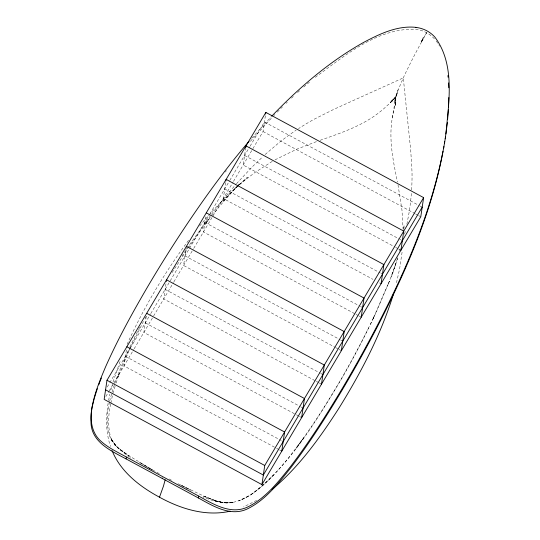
<?xml version="1.0" encoding="UTF-8"?>
<svg xmlns="http://www.w3.org/2000/svg" width="540" height="540" viewBox="0 0 540 540"><rect width="100%" height="100%" fill="white"/><g stroke="black" fill="none" stroke-linecap="round" stroke-linejoin="round"><path stroke-width="0.41" stroke-dasharray="2.7 2.03" d="M320.105 140.306C339.849 133.414 360.153 126.644 377.136 114.048A106.994 100.798 8.4 0 0 387.092 105.705L391.898 101.439A2.936 2.761 8.4 0 1 393.559 101.486L394.531 102.013A2.936 2.761 8.4 0 1 395.429 103.349L394.065 109.472A106.994 100.798 8.4 0 0 391.702 121.912C389.111 142.142 393.471 162.351 397.46 182.088M395.516 103.829L395.327 105.084M403.873 228.46L404.102 225.227L403.772 228.481M422.793 37.935L422.631 39.994L423.326 39.413L421.652 41.405L422.631 39.994L422.341 40.588A6.19 0.749 -61.6 0 1 422.037 41.135L420.059 44.712A47.648 5.751 -61.6 0 0 417.643 49.194L414.295 55.566A76.903 9.288 -61.6 0 0 408.065 67.878L407.471 69.093A74.669 9.018 -61.6 0 0 403.286 77.875L396.664 93.474A16.571 1.998 -61.6 0 0 396.387 94.311L396.097 95.33A56.471 6.817 -61.6 0 0 395.8 96.511L395.705 96.944L398.135 89.62M402.077 252.221L399.607 268.913L396.063 284.648M108.122 403.218C105.793 417.562 105.8 432.614 110.518 446.492M126.374 349.967L124.018 365.904L275.852 447.923M146.232 316.487L143.876 332.424L295.711 414.437M165.976 283.804L163.735 298.944L315.569 380.957M186.3 247.131L183.593 265.464L334.685 347.078M205.693 216.837L203.459 231.977L355.286 313.997M225.666 182.56L223.317 198.497L372.924 279.315M245.761 147.488L243.175 165.017L395.003 247.037M252.896 148.635L263.034 131.537L265.39 115.6M108.601 400.444L109.843 394.234M392.303 117.733L395.807 97.281L395.24 105.192L395.705 96.93L397.346 93.164M110.686 403.974C107.966 416.178 107.507 429.32 111.983 441.173L111.078 438.473L115.02 445.196L111.078 438.473M110.855 403.157L112.543 394.943M109.519 401.963C107.204 412.877 105.665 424.622 109.431 435.402A31.725 29.889 8.4 0 0 112.489 441.423L118.942 448.889L128.905 456.874M406.883 224.181L408.935 213.388A257.216 242.312 8.4 0 0 411.433 192.503M109.667 401.254L111.854 392.756M404.595 234.178L405.358 231.113M110.808 390.123L112.259 384.676M397.454 258.525L391.338 277.094L397.852 257.688M399.445 251.485L400.329 248.353M112.064 392.047L114.487 384.338M113.029 381.962L120.596 359.978M395.233 105.415L395.752 96.95L390.137 102.661L395.705 96.93L390.38 102.411M112.88 393.302L115.162 386.174M116.174 383.002L118.955 374.294L117.977 376.933L129.337 349.88M114.723 383.643L120.683 367.801L129.532 347.753M422.017 40.669L422.172 40.331L421.774 41.189L422.658 38.9M395.874 263.655L388.186 284.33M394.072 101.702L397.656 92.394M397.555 92.657L397.4 93.035A9.869 1.195 -61.6 0 1 396.893 94.217M127.123 344.338C143.687 307.435 164.7 272.592 188.73 240.084M376.198 312.14L389.448 281.185L372.85 319.228L374.294 316.224C352.296 361.868 327.004 406.073 297.007 446.965L296.082 448.227L304.148 437.279C288.387 458.413 272.248 480.37 250.094 495.275C290.466 465.298 316.197 420.606 341.861 378.324A947.018 892.148 8.4 0 0 363.71 337.939L369.056 327.2M129.681 349.144L143.424 321.503M375.543 313.558L370.366 324.506M129.857 347.072L136.087 334.355M136.37 333.788L140.171 326.416M144.977 318.627L146.921 315.029M396.367 95L396.61 94.574M107.264 386.978L109.377 383.413M109.796 382.698L130.079 348.509M130.505 347.794L150.363 314.314M150.781 313.598L169.796 281.543M170.222 280.834L209.513 214.583M209.939 213.867L229.372 181.103M229.797 180.387L249.656 146.907M250.081 146.192L264.445 121.972L419.243 205.591M105.847 396.536L108.81 391.547M109.228 390.839L133.738 349.522M134.156 348.806L153.171 316.75M153.596 316.042L173.455 282.562M173.88 281.846L193.313 249.075M193.738 248.366L233.03 182.115M233.456 181.4L252.47 149.344M172.085 272.565L187.731 248.582M188.21 247.914L208.966 219.146L205.126 224.066L211.167 216.452M422.125 40.696L422.476 39.629L422.631 39.974M210.539 215.575L190.006 244.107A947.018 892.148 8.4 0 0 182.054 255.913M211.491 214.319L222.696 200.016L235.98 184.302M225.369 172.024L226.375 170.721M211.673 215.811L227.792 196.54L237.202 186.442L222.507 201.899L234.637 189.223L247.475 177.215L228.103 194.771L210.256 213.422M199.658 225.99L209.318 214.501M251.735 138.186L271.195 116.761M250.371 141.338L272.052 117.457M236.507 183.708L252.322 166.772L262.784 156.708M237.755 185.848L239.969 183.472L237.715 185.848M273.767 115.655L274.928 114.473M277.256 112.111L279.585 109.748M273.53 475.18C263.358 485.372 252.464 495.733 238.714 500.843L249.676 495.423L246.537 497.266M280.746 108.567L282.528 106.832M286.085 103.349L287.273 102.188M291.478 98.172L293.301 96.478M297.587 92.536L300.058 90.308M265.147 154.501L278.633 142.999A257.216 242.312 8.4 0 1 296.109 130.208M303.797 87.001L309.481 82.114M234.448 188.899L238.613 185.294M239.207 184.781L254.718 172.618L272.477 161.244M315.259 77.328C344.507 56.025 377.123 27.918 415.618 29.255A29.761 28.033 8.4 0 1 426.64 32.717A29.761 28.033 8.4 0 1 435.402 39.98M256.662 500.377L243.601 506.952M275.022 159.82L296.73 149.222L317.324 141.284M244.769 498.204L239.207 500.661L233.321 502.322M177.944 483.712L203.445 495.95L215.723 500.783L203.229 496.071L215.541 500.681L221.738 502.301L215.332 500.702L221.488 502.207L227.63 502.875L221.218 502.234L227.313 502.814L233.294 502.349C223.594 504.164 214.016 501.255 205.058 497.839M215.318 501.228L226.334 502.929A31.725 29.889 8.4 0 0 233.327 502.328M202.959 497.036L204.005 497.441M181.669 485.588L190.62 490.091L180.583 484.981M169.142 478.967L171.997 480.485M419.978 205.99L422.206 207.191M263.034 131.537L414.869 213.55M415.604 213.955L417.825 215.15M418.568 215.554L420.788 216.756M244.586 155.453L399.384 239.072M400.12 239.47L402.34 240.671M395.746 247.435L397.967 248.636M398.709 249.035L400.93 250.236M224.728 188.939L380.261 272.95M381.004 273.355L382.482 274.151M379.593 282.913L381.071 283.716M204.869 222.419L359.66 306.031M360.403 306.437L362.624 307.631M356.029 314.395L358.25 315.596M358.992 315.995L361.213 317.196M185.011 255.899L339.802 339.518M340.544 339.916L342.765 341.118M335.428 347.476L338.391 349.076M339.134 349.475L341.354 350.676M165.152 289.379L319.943 372.998M320.686 373.397L322.906 374.598M316.312 381.362L318.533 382.556M319.275 382.961L321.496 384.156M145.287 322.859L300.085 406.478M300.827 406.877L303.048 408.078M296.453 414.842L298.674 416.043M299.416 416.441L301.637 417.643M125.428 356.346L280.969 440.357M281.704 440.762L283.19 441.558M276.595 448.322L278.816 449.523M279.551 449.921L281.779 451.123M152.753 470.043L159.867 473.951M149.945 468.45L139.448 462.449L149.857 468.443M150.64 468.855L152.044 469.651M150.545 468.842L152.631 470.043L128.324 455.375L117.916 447.95L129.249 456.104L118.564 448.295L119.138 448.74L114.5 444.413L119.678 449.57M129.809 457.522L130.721 458.163M436.232 40.932L439.688 46.136M398.007 184.869L401.963 210.013L403.144 229.723M411.601 190.019A257.216 242.312 8.4 0 0 412.013 171.767L410.764 150.809L403.286 77.875L333.916 109.296L314.449 119.07A257.216 242.312 8.4 0 0 298.492 128.635M422.3 39.906L422.294 39.953M426.627 32.744L421.598 41.499A47.486 5.738 -61.6 0 1 426.627 32.744M395.712 97.018L390.346 102.445L395.719 96.998M232.936 502.376L226.996 502.875L232.936 502.376M115.648 445.507L111.983 440.748L115.648 445.507"/><path stroke-width="0.81" d="M448.821 97.531L448.483 107.285M448.355 109.715L447.606 119.441M447.397 122.398L445.217 138.794M445.919 133.967C448.74 102.31 455.429 64.544 434.882 37.111A29.565 27.857 8.4 0 0 426.917 30.827A29.761 28.033 8.4 0 0 415.888 27.398M106.981 380.261L104.159 399.384L261.92 484.603L420.788 216.756L423.617 197.626L265.856 112.415L106.981 380.261L264.742 465.48L261.92 484.603M443.9 146.516C432.716 209.905 406.87 269.602 377.487 326.498A1394.739 1313.921 8.4 0 1 339.167 395.077C323.906 420.377 307.935 445.311 289.973 468.801C278.168 483.543 266.024 499.25 248.92 508.127C231.586 517.577 213.503 506.304 198.416 497.988L126.097 458.926L126.374 457.029C117.842 452.25 108.756 448.119 101.365 441.585C91.186 433.141 89.593 418.601 92.239 406.357M166.327 281.414L166.563 279.821L324.317 365.033L321.496 384.156M225.902 180.968L226.138 179.375L383.9 264.593L381.071 283.716M245.761 147.488L245.997 145.894L403.758 231.107L400.93 250.236M198.416 497.988L198.7 496.091L126.374 457.029M265.619 114.008L265.856 112.415M281.779 451.123L284.6 432L126.846 346.781M301.637 417.643L304.459 398.513L146.705 313.301M341.354 350.676L344.176 331.553L186.422 246.335M361.213 317.196L364.034 298.073L206.28 212.855M444.454 143.606L445.5 136.897M443.617 148.412L444.731 141.71M165.186 479.743L163.512 485.966L159.489 497.192C180.718 508.889 205.963 516.753 230.243 511.164M443.009 151.308C431.048 212.22 406.175 269.71 377.764 324.601A1394.739 1313.921 8.4 0 1 339.451 393.174C324.182 418.48 308.212 443.414 290.257 466.904C278.444 481.646 266.308 497.354 249.203 506.23C231.863 515.68 213.786 504.407 198.7 496.091M92.421 405.864L94.169 398.75M94.399 397.973L96.316 391.75M393.599 293.537C381.152 334.166 361.253 372.127 338.965 408.139C319.977 437.69 299.167 466.817 272.038 489.49M96.579 390.98L97.369 388.672M98.746 384.845L99.59 382.55M99.893 381.794L101.385 378M264.742 465.48L423.617 197.626M422.206 207.191L263.331 475.038L105.57 389.826M249.035 141.318C227.063 166.948 207.131 194.258 188.285 222.251A1394.739 1313.921 8.4 0 0 146.394 288.893C131.578 314.314 117.403 340.173 105.475 367.092C98.044 384.73 90.268 403.306 90.997 422.82C91.665 442.395 111.321 450.974 126.097 458.926M271.762 116.161C299.045 87.696 329.319 61.553 363.865 42.275C379.775 33.865 397.406 25.407 415.894 27.351M162.257 478.46L162.695 478.008M159.489 497.192C139.833 486.648 120.629 471.778 112.01 450.502M447.923 75.58L448.085 77.2M448.524 82.89L448.747 87.77"/></g></svg>
